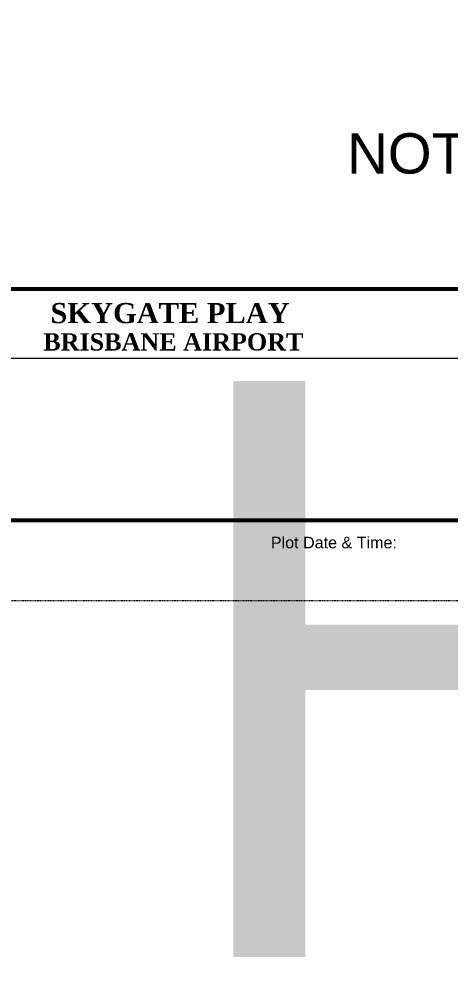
# Paper-space layout 'Layout1' of a CAD drawing. Header units: metres. Extents: x 0 to 1691, y -63 to 594.
# Drawn here: x 634.7 to 709.6, y -63.2 to 101.1 of the extents above; entities that cross this region are included whole.
import ezdxf
from ezdxf.enums import TextEntityAlignment as Align

# ---------------------------------------------------------------- set-up
doc = ezdxf.new("R2018")
doc.units = ezdxf.units.M
doc.linetypes.add('DGN Style 3', pattern=[0.017855, 0.012754, -0.005101])
doc.layers.add('A_TTL_TEXT TITILE BLOCK-RefEdit0-RefEdit0', color=7, linetype='Continuous')
doc.layers.add('XREF', color=7, linetype='Continuous')
doc.layers.add('G-TTLB-BORD', color=7, linetype='Continuous', lineweight=0)
doc.layers.add('G-TTLB-TITL', color=7, linetype='Continuous', lineweight=0)
doc.styles.get("Standard").update_dxf_attribs({"font": 'ARIALN.TTF'})
doc.styles.add('Style-Arial', font='arial.ttf')
doc.styles.add('Style-Times New Roman', font='times.ttf')

# ---------------------------------------------------------------- blocks, each defined once
blk = doc.blocks.new('PROJECT TITLE BLOCK(BAC V2.1)')
at = {"layer": 'G-TTLB-BORD', "color": 7, "linetype": 'Continuous', "lineweight": 53}
for p, q in [((20, 54.17), (821, 54.17)), ((20, 14), (821, 14))]:
    blk.add_line(p, q, dxfattribs=at)
at = {"layer": 'G-TTLB-BORD', "color": 7, "linetype": 'Continuous', "lineweight": 0}
blk.add_line((601, 42.17), (721, 42.17), dxfattribs=at)
at = {"layer": 'G-TTLB-BORD', "color": 1, "linetype": 'DGN Style 3', "lineweight": 0, "flags": 128}
blk.add_lwpolyline([(0, 594), (841, 594), (841, 0), (0, 0)], close=True, dxfattribs=at)
at = {"layer": 'G-TTLB-BORD', "color": 7, "linetype": 'Continuous', "lineweight": 0, "style": 'Style-Arial'}
blk.add_text('Plot Date & Time:', height=2, dxfattribs=at).set_placement((678.51, 9.14))
at = {"layer": 'G-TTLB-TITL', "color": 7, "linetype": 'Continuous', "lineweight": 13, "insert": (661, 47.59), "char_height": 3.5, "width": 122.8687, "attachment_point": 5, "line_spacing_factor": 0.900001, "style": 'Style-Times New Roman'}
blk.add_mtext('{\\fTimes New Roman|b1|i0|c0|p23;SKYGATE PLAY\\P\\H0.85714x; BRISBANE AIRPORT}', dxfattribs=at)
blk = doc.blocks.new('BLOCK INFO V2.1')
at = {"color": 7, "style": 'Style-Arial'}
blk.add_attdef('CONSTAMP', text='', height=7000, dxfattribs=at).set_placement((817238, 74222), align=Align.RIGHT)
for tag, p in [('ISSUED7', (89094, 51702)), ('DATE7', (295780, 51702)), ('REVHISNO7', (309973, 51702)), ('ISSUED6', (89094, 46681)), ('DATE6', (295780, 46681)), ('REVHISNO6', (309973, 46681)), ('ISSUED5', (89094, 41660)), ('DATE5', (295780, 41660)), ('REVHISNO5', (309973, 41660)), ('ISSUED4', (89094, 36639)), ('DATE4', (295780, 36554)), ('REVHISNO4', (309973, 36554)), ('DATE3', (295780, 31617)), ('REVHISNO3', (309973, 31617)), ('ISSUED3', (89094, 31533)), ('ISSUED2', (89094, 26596)), ('DATE2', (295780, 26596)), ('REVHISNO2', (309973, 26596)), ('ISSUED1', (89094, 21575)), ('DATE1', (295780, 21575)), ('REVHISNO1', (309973, 21575))]:
    blk.add_attdef(tag, text='', height=2500, dxfattribs=at).set_placement(p, align=Align.MIDDLE_CENTER)
for tag, p in [('REVDESC7', (95849, 50452)), ('REVDESC6', (95849, 45431)), ('REVDESC5', (95849, 40410)), ('REVDESC4', (95849, 35304)), ('REVDESC3', (95849, 30367)), ('REVDESC2', (95849, 25346)), ('REVDESC1', (95849, 20325))]:
    blk.add_attdef(tag, p, '', height=2500, dxfattribs=at)
for tag, p in [('DRNDATE', (516425, 43023)), ('CHKDATE', (559213, 43023)), ('DCDATE', (516425, 29633)), ('CCDATE', (559213, 29633)), ('AFIDATE', (516425, 16244)), ('CONDATE', (559213, 16244))]:
    blk.add_attdef(tag, text='', height=2500, dxfattribs=at).set_placement(p, align=Align.MIDDLE_LEFT)
at = {"lineweight": 30, "flags": 104}
for tag, p in [('TITLE1', (661033, 38181)), ('TITLE2', (661033, 33181)), ('TITLE3TB', (661033, 28181))]:
    blk.add_attdef(tag, text='', height=3500, dxfattribs=at).set_placement(p, align=Align.MIDDLE_CENTER)
at = {"style": 'Style-Arial'}
blk.add_attdef('REVHISNO', text='', height=2500, dxfattribs=at).set_placement((810034, 28130), align=Align.MIDDLE_CENTER)
at = {"style": 'Style-Arial', "width": 0.8}
for tag, p in [('PROJREF', (738384, 17029)), ('ORIGINATOR', (753249, 17029)), ('VOL', (766557, 17029)), ('LEVEL', (776465, 17029)), ('TYPE', (785398, 17029)), ('ROLE', (795821, 17029)), ('LAYOUTNO', (812406, 17029))]:
    blk.add_attdef(tag, text='', height=3000, dxfattribs=at).set_placement(p, align=Align.MIDDLE_CENTER)

psp = doc.layouts.get("Layout1")

# ---------------------------------------------------------------- block references
at = {"layer": 'A_TTL_TEXT TITILE BLOCK-RefEdit0-RefEdit0'}
ref = psp.add_blockref('BLOCK INFO V2.1', (0, 0), dxfattribs=dict(at, xscale=0.001, yscale=0.001, zscale=0.001))
lines = psp.add_mtext('HAZARD SHEET', dxfattribs={"layer": '0', "insert": (661.03, 38.18), "char_height": 100, "attachment_point": 1})
ref.add_attrib('TITLE1', '', (661.03, 38.18), dxfattribs={"flags": 104}).embed_mtext(lines)
ref.add_attrib('CONSTAMP', 'NOT FOR CONSTRUCTION', dxfattribs={"layer": '0', "color": 7, "height": 7, "style": 'Style-Arial'}).set_placement((817.24, 74.22), align=Align.RIGHT)
at = {"layer": 'XREF'}
psp.add_blockref('PROJECT TITLE BLOCK(BAC V2.1)', (0, 0), dxfattribs=at)

doc.saveas('drawing.dxf')
